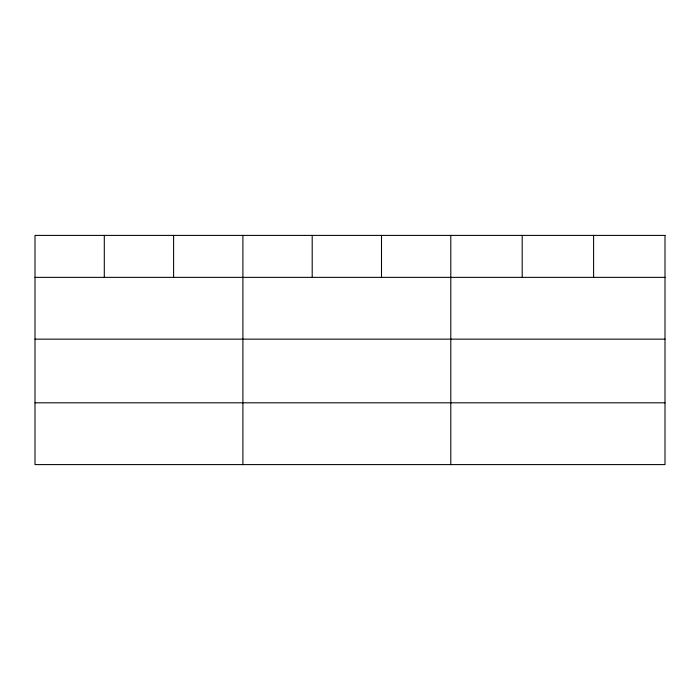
<?xml version="1.0" encoding="UTF-8"?>
<svg xmlns="http://www.w3.org/2000/svg" width="700" height="700" viewBox="0 0 700 700"><rect width="100%" height="100%" fill="white"/><g stroke="black" fill="none" stroke-linecap="round" stroke-linejoin="round"><path stroke-width="1.05" d="M35 277.366L665 277.366M35 339.15L665 339.15M35 402.806L665 402.806M593.6 235.401L593.6 277.366M522.2 235.401L522.2 277.366M450.8 235.401L450.8 464.599M381.5 235.401L381.5 277.366M312.2 235.401L312.2 277.366M242.9 235.401L242.9 464.599M173.6 235.401L173.6 277.366M104.3 235.401L104.3 277.366M665 235.401L35 235.401L35 464.599L665 464.599L665 235.401"/></g></svg>
